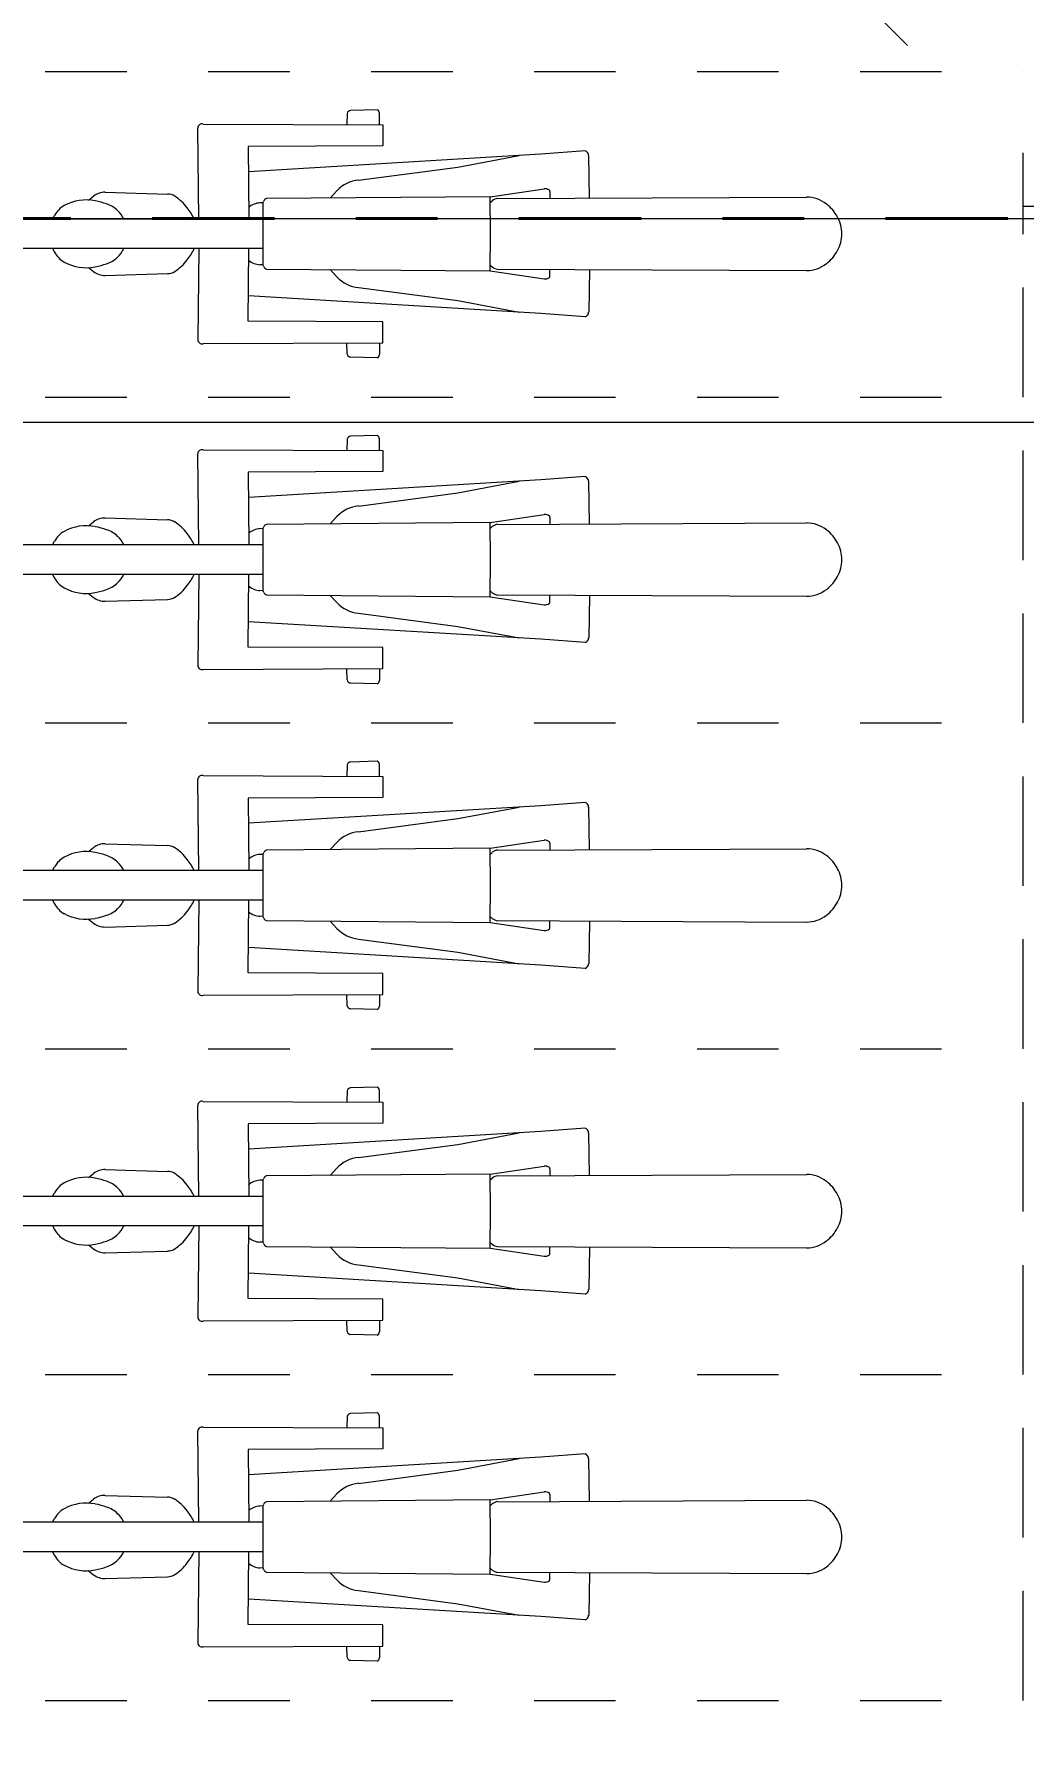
# Model space of a CAD drawing. Header units: metres. Extents: x -35.6 to 33, y -21.5 to 5.9.
# Drawn here: x 15.038 to 16.252, y -4.463 to -2.377 of the extents above; entities that cross this region are included whole.
import ezdxf

# ---------------------------------------------------------------- set-up
doc = ezdxf.new("R2010")
doc.units = ezdxf.units.M
doc.linetypes.add('_Verdeckte Linien_', pattern=[0.15, 0.1, -0.05])
doc.linetypes.add('Strichpunkt - Mittel', pattern=[0.35, 0.15, -0.1, 0, -0.1])
for name, color, linetype, lineweight in [('A-____-____-DIMS', 7, 'Continuous', 5), ('A-____-____-DIMS-50', 7, 'Continuous', 5), ('A-DETL-GENF-HDLN', 7, '_Verdeckte Linien_', 9), ('A-DETL-GENF-OTLN', 7, 'Continuous', 9), ('C-PRKG-____-HDLN', 7, '_Verdeckte Linien_', 9), ('C-PRKG-____-OTLN', 7, 'Continuous', 9)]:
    doc.layers.add(name, color=color, linetype=linetype, lineweight=lineweight)
doc.layers.add('A-____-MATC-OTLN', color=7, linetype='Strichpunkt - Mittel', lineweight=40, true_color=0x0080ff)
doc.styles.add('Arial', font='arial.ttf', dxfattribs={"height": 0.1})
doc.dimstyles.new('Arial_2_00mm_fein_2', dxfattribs={"dimscale": 0.3048, "dimtxt": 0.102026, "dimasz": 0.246063, "dimexe": 0.164042, "dimexo": 0.0625, "dimgap": 0.123031, "dimtad": 1, "dimdec": 1, "dimlfac": 100, "dimrnd": 0.5, "dimdsep": 46, "dimtxsty": 'Arial', "dimblk1": 'OBLIQUE', "dimblk2": 'OBLIQUE', "dimsah": 1, "dimcen": 0.09, "dimazin": 0, "dimtfac": 1, "dimtdec": 4, "dimtix": 1, "dimtmove": 0, "dimatfit": 3, "dimfxl": 0.164042, "dimfxlon": 1, "dimtvp": 1, "dimtfill": 1, "dimtolj": 1, "dimtzin": 0, "dimarcsym": 2})
doc.dimstyles.new('SUB_Rohbau_fein_1', dxfattribs={"dimscale": 0.3048, "dimtxt": 0.102026, "dimasz": 0.246063, "dimexe": 0.164042, "dimexo": 0.0625, "dimgap": 0.123031, "dimtad": 1, "dimrnd": 0.005, "dimzin": 0, "dimdsep": 46, "dimtxsty": 'Arial', "dimblk1": 'OBLIQUE', "dimblk2": 'OBLIQUE', "dimsah": 1, "dimcen": 0.09, "dimazin": 0, "dimtfac": 1, "dimtdec": 4, "dimtix": 1, "dimtmove": 0, "dimatfit": 3, "dimfxl": 0.164042, "dimfxlon": 1, "dimtvp": 1, "dimtfill": 1, "dimtolj": 1, "dimtzin": 0, "dimarcsym": 2})

# ---------------------------------------------------------------- blocks, each defined once
blk = doc.blocks.new('Fahrradstellplatz - Fahrradstellplatz-23804277--01_UG_OK_FFB_AF_ru')
at = {"layer": 'A-DETL-GENF-HDLN', "color": 253, "true_color": 0x999999}
for p, q in [((4.4, 0), (4.4, -2)), ((4.4, 0), (4.4, -2)), ((4.8, 0), (4.8, -2)), ((4.8, 0), (4.8, -2)), ((5.2, 0), (5.2, -2)), ((5.2, 0), (5.2, -2)), ((5.6, 0), (5.6, -2)), ((5.6, 0), (5.6, -2)), ((6, 0), (6, -2)), ((6, 0), (6, -2)), ((6.4, 0), (6.4, -2)), ((4, -2), (4.4, -2)), ((4.4, -2), (4.8, -2)), ((4.8, -2), (5.2, -2)), ((5.2, -2), (5.6, -2)), ((5.6, -2), (6, -2)), ((6, -2), (6.4, -2))]:
    blk.add_line(p, q, dxfattribs=at)
at = {"layer": 'A-DETL-GENF-OTLN', "color": 253, "true_color": 0x999999}
for p, q in [((4.5825, -1.0675), (4.5825, -0.478)), ((4.6187, -1.0675), (4.6187, -0.478)), ((4.9825, -1.0675), (4.9825, -0.478)), ((5.0187, -1.0675), (5.0187, -0.478)), ((5.3825, -1.0675), (5.3825, -0.478)), ((5.4187, -1.0675), (5.4187, -0.478)), ((5.7825, -1.0675), (5.7825, -0.478)), ((5.8187, -1.0675), (5.8187, -0.478)), ((6.1825, -1.0675), (6.1825, -0.478)), ((6.2187, -1.0675), (6.2187, -0.478)), ((4.5825, -0.809), (4.5779, -0.8114)), ((4.6187, -0.809), (4.6233, -0.8114)), ((4.9825, -0.809), (4.9779, -0.8114)), ((5.0187, -0.809), (5.0233, -0.8114)), ((5.3825, -0.809), (5.3779, -0.8114)), ((5.4187, -0.809), (5.4233, -0.8114)), ((5.7825, -0.809), (5.7779, -0.8114)), ((5.8187, -0.809), (5.8233, -0.8114)), ((6.1825, -0.809), (6.1779, -0.8114)), ((6.2187, -0.809), (6.2233, -0.8114)), ((4.5591, -0.8532), (4.5542, -0.8592)), ((4.6421, -0.8532), (4.647, -0.8592)), ((4.9591, -0.8532), (4.9542, -0.8592)), ((5.0421, -0.8532), (5.047, -0.8592)), ((5.3591, -0.8532), (5.3542, -0.8592)), ((5.4421, -0.8532), (5.447, -0.8592)), ((5.7591, -0.8532), (5.7542, -0.8592)), ((5.8421, -0.8532), (5.847, -0.8592)), ((6.1591, -0.8532), (6.1542, -0.8592)), ((6.2421, -0.8532), (6.247, -0.8592)), ((4.5495, -0.8735), (4.5517, -0.95)), ((4.6517, -0.8735), (4.6495, -0.95)), ((4.9495, -0.8735), (4.9517, -0.95)), ((5.0517, -0.8735), (5.0495, -0.95)), ((5.3495, -0.8735), (5.3517, -0.95)), ((5.4517, -0.8735), (5.4495, -0.95)), ((5.7495, -0.8735), (5.7517, -0.95)), ((5.8517, -0.8735), (5.8495, -0.95)), ((6.1495, -0.8735), (6.1517, -0.95)), ((6.2517, -0.8735), (6.2495, -0.95)), ((4.4658, -0.9937), (4.4667, -1.2142)), ((4.5825, -0.9883), (4.4707, -0.9872)), ((4.6187, -0.9883), (4.7305, -0.9872)), ((4.7354, -0.9937), (4.7345, -1.2142)), ((4.8658, -0.9937), (4.8667, -1.2142)), ((4.9825, -0.9883), (4.8707, -0.9872)), ((5.0187, -0.9883), (5.1305, -0.9872)), ((5.1354, -0.9937), (5.1345, -1.2142)), ((5.2658, -0.9937), (5.2667, -1.2142)), ((5.3825, -0.9883), (5.2707, -0.9872)), ((5.4187, -0.9883), (5.5305, -0.9872)), ((5.5354, -0.9937), (5.5345, -1.2142)), ((5.6658, -0.9937), (5.6667, -1.2142)), ((5.7825, -0.9883), (5.6707, -0.9872)), ((5.8187, -0.9883), (5.9305, -0.9872)), ((5.9354, -0.9937), (5.9345, -1.2142)), ((6.0658, -0.9937), (6.0667, -1.2142)), ((6.1825, -0.9883), (6.0707, -0.9872)), ((6.2187, -0.9883), (6.3305, -0.9872)), ((6.3354, -0.9937), (6.3345, -1.2142)), ((4.4925, -1.2142), (4.4933, -1.049)), ((4.4933, -1.049), (4.5825, -1.0497)), ((4.5028, -1.408), (4.5243, -1.0493)), ((4.5624, -1.0675), (4.5627, -1.0634)), ((4.7079, -1.049), (4.6187, -1.0497)), ((4.6387, -1.0675), (4.6385, -1.0634)), ((4.6984, -1.408), (4.6769, -1.0493)), ((4.7087, -1.2142), (4.7079, -1.049)), ((4.8925, -1.2142), (4.8933, -1.049)), ((4.8933, -1.049), (4.9825, -1.0497)), ((4.9028, -1.408), (4.9243, -1.0493)), ((4.9624, -1.0675), (4.9627, -1.0634)), ((5.1079, -1.049), (5.0187, -1.0497)), ((5.0387, -1.0675), (5.0385, -1.0634)), ((5.0984, -1.408), (5.0769, -1.0493)), ((5.1087, -1.2142), (5.1079, -1.049)), ((5.2925, -1.2142), (5.2933, -1.049)), ((5.2933, -1.049), (5.3825, -1.0497)), ((5.3028, -1.408), (5.3243, -1.0493)), ((5.3624, -1.0675), (5.3627, -1.0634)), ((5.5079, -1.049), (5.4187, -1.0497)), ((5.4387, -1.0675), (5.4385, -1.0634)), ((5.4984, -1.408), (5.4769, -1.0493)), ((5.5087, -1.2142), (5.5079, -1.049)), ((5.6925, -1.2142), (5.6933, -1.049)), ((5.6933, -1.049), (5.7825, -1.0497)), ((5.7028, -1.408), (5.7243, -1.0493)), ((5.7624, -1.0675), (5.7627, -1.0634)), ((5.9079, -1.049), (5.8187, -1.0497)), ((5.8387, -1.0675), (5.8385, -1.0634)), ((5.8984, -1.408), (5.8769, -1.0493)), ((5.9087, -1.2142), (5.9079, -1.049)), ((6.0925, -1.2142), (6.0933, -1.049)), ((6.0933, -1.049), (6.1825, -1.0497)), ((6.1028, -1.408), (6.1243, -1.0493)), ((6.1624, -1.0675), (6.1627, -1.0634)), ((6.3079, -1.049), (6.2187, -1.0497)), ((6.2387, -1.0675), (6.2385, -1.0634)), ((6.2984, -1.408), (6.2769, -1.0493)), ((6.3087, -1.2142), (6.3079, -1.049)), ((4.5573, -1.0716), (4.555, -1.3458)), ((4.5604, -1.0681), (4.5621, -1.0675)), ((4.5621, -1.0675), (4.6006, -1.0674)), ((4.6006, -1.0674), (4.6391, -1.0675)), ((4.6391, -1.0675), (4.6408, -1.0681)), ((4.6462, -1.3458), (4.6439, -1.0716)), ((4.9573, -1.0716), (4.955, -1.3458)), ((4.9604, -1.0681), (4.9621, -1.0675)), ((4.9621, -1.0675), (5.0006, -1.0674)), ((5.0006, -1.0674), (5.0391, -1.0675)), ((5.0391, -1.0675), (5.0408, -1.0681)), ((5.0462, -1.3458), (5.0439, -1.0716)), ((5.3573, -1.0716), (5.355, -1.3458)), ((5.3604, -1.0681), (5.3621, -1.0675)), ((5.3621, -1.0675), (5.4006, -1.0674)), ((5.4006, -1.0674), (5.4391, -1.0675)), ((5.4391, -1.0675), (5.4408, -1.0681)), ((5.4462, -1.3458), (5.4439, -1.0716)), ((5.7573, -1.0716), (5.755, -1.3458)), ((5.7604, -1.0681), (5.7621, -1.0675)), ((5.7621, -1.0675), (5.8006, -1.0674)), ((5.8006, -1.0674), (5.8391, -1.0675)), ((5.8391, -1.0675), (5.8408, -1.0681)), ((5.8462, -1.3458), (5.8439, -1.0716)), ((6.1573, -1.0716), (6.155, -1.3458)), ((6.1604, -1.0681), (6.1621, -1.0675)), ((6.1621, -1.0675), (6.2006, -1.0674)), ((6.2006, -1.0674), (6.2391, -1.0675)), ((6.2391, -1.0675), (6.2408, -1.0681)), ((6.2462, -1.3458), (6.2439, -1.0716)), ((4.5567, -1.1498), (4.5478, -1.1579)), ((4.6445, -1.1498), (4.6534, -1.1579)), ((4.9567, -1.1498), (4.9478, -1.1579)), ((5.0445, -1.1498), (5.0534, -1.1579)), ((5.3567, -1.1498), (5.3478, -1.1579)), ((5.4445, -1.1498), (5.4534, -1.1579)), ((5.7567, -1.1498), (5.7478, -1.1579)), ((5.8445, -1.1498), (5.8534, -1.1579)), ((6.1567, -1.1498), (6.1478, -1.1579)), ((6.2445, -1.1498), (6.2534, -1.1579)), ((4.4482, -1.2074), (4.4491, -1.1747)), ((4.4529, -1.1705), (4.4665, -1.1702)), ((4.5347, -1.1845), (4.5186, -1.3065)), ((4.6664, -1.1845), (4.6826, -1.3065)), ((4.7483, -1.1705), (4.7347, -1.1702)), ((4.753, -1.2074), (4.7521, -1.1747)), ((4.8482, -1.2074), (4.8491, -1.1747)), ((4.8529, -1.1705), (4.8665, -1.1702)), ((4.9347, -1.1845), (4.9186, -1.3065)), ((5.0664, -1.1845), (5.0826, -1.3065)), ((5.1483, -1.1705), (5.1347, -1.1702)), ((5.153, -1.2074), (5.1521, -1.1747)), ((5.2482, -1.2074), (5.2491, -1.1747)), ((5.2529, -1.1705), (5.2665, -1.1702)), ((5.3347, -1.1845), (5.3186, -1.3065)), ((5.4664, -1.1845), (5.4826, -1.3065)), ((5.5483, -1.1705), (5.5347, -1.1702)), ((5.553, -1.2074), (5.5521, -1.1747)), ((5.6482, -1.2074), (5.6491, -1.1747)), ((5.6529, -1.1705), (5.6665, -1.1702)), ((5.7347, -1.1845), (5.7186, -1.3065)), ((5.8664, -1.1845), (5.8826, -1.3065)), ((5.9483, -1.1705), (5.9347, -1.1702)), ((5.953, -1.2074), (5.9521, -1.1747)), ((6.0482, -1.2074), (6.0491, -1.1747)), ((6.0529, -1.1705), (6.0665, -1.1702)), ((6.1347, -1.1845), (6.1186, -1.3065)), ((6.2664, -1.1845), (6.2826, -1.3065)), ((6.3483, -1.1705), (6.3347, -1.1702)), ((6.353, -1.2074), (6.3521, -1.1747)), ((4.4666, -1.2102), (4.4523, -1.21)), ((4.4667, -1.2142), (4.4925, -1.2142)), ((4.7345, -1.2142), (4.7087, -1.2142)), ((4.7345, -1.2102), (4.7489, -1.21)), ((4.8666, -1.2102), (4.8523, -1.21)), ((4.8667, -1.2142), (4.8925, -1.2142)), ((5.1345, -1.2142), (5.1087, -1.2142)), ((5.1345, -1.2102), (5.1489, -1.21)), ((5.2666, -1.2102), (5.2523, -1.21)), ((5.2667, -1.2142), (5.2925, -1.2142)), ((5.5345, -1.2142), (5.5087, -1.2142)), ((5.5345, -1.2102), (5.5489, -1.21)), ((5.6666, -1.2102), (5.6523, -1.21)), ((5.6667, -1.2142), (5.6925, -1.2142)), ((5.9345, -1.2142), (5.9087, -1.2142)), ((5.9345, -1.2102), (5.9489, -1.21)), ((6.0666, -1.2102), (6.0523, -1.21)), ((6.0667, -1.2142), (6.0925, -1.2142)), ((6.3345, -1.2142), (6.3087, -1.2142)), ((6.3345, -1.2102), (6.3489, -1.21)), ((4.5186, -1.3065), (4.5044, -1.3816)), ((4.6826, -1.3065), (4.6968, -1.3816)), ((4.9186, -1.3065), (4.9044, -1.3816)), ((5.0826, -1.3065), (5.0968, -1.3816)), ((5.3186, -1.3065), (5.3044, -1.3816)), ((5.4826, -1.3065), (5.4968, -1.3816)), ((5.7186, -1.3065), (5.7044, -1.3816)), ((5.8826, -1.3065), (5.8968, -1.3816)), ((6.1186, -1.3065), (6.1044, -1.3816)), ((6.2826, -1.3065), (6.2968, -1.3816)), ((4.555, -1.3458), (4.5452, -1.4123)), ((4.555, -1.3458), (4.6006, -1.3465)), ((4.5573, -1.3551), (4.5556, -1.7345)), ((4.5623, -1.3459), (4.56, -1.3486)), ((4.6006, -1.3465), (4.6462, -1.3458)), ((4.6389, -1.3459), (4.6411, -1.3486)), ((4.6439, -1.3551), (4.6456, -1.7345)), ((4.6462, -1.3458), (4.656, -1.4123)), ((4.955, -1.3458), (4.9452, -1.4123)), ((4.955, -1.3458), (5.0006, -1.3465)), ((4.9573, -1.3551), (4.9556, -1.7345)), ((4.9623, -1.3459), (4.96, -1.3486)), ((5.0006, -1.3465), (5.0462, -1.3458)), ((5.0389, -1.3459), (5.0411, -1.3486)), ((5.0439, -1.3551), (5.0456, -1.7345)), ((5.0462, -1.3458), (5.056, -1.4123)), ((5.355, -1.3458), (5.3452, -1.4123)), ((5.355, -1.3458), (5.4006, -1.3465)), ((5.3573, -1.3551), (5.3556, -1.7345)), ((5.3623, -1.3459), (5.36, -1.3486)), ((5.4006, -1.3465), (5.4462, -1.3458)), ((5.4389, -1.3459), (5.4411, -1.3486)), ((5.4439, -1.3551), (5.4456, -1.7345)), ((5.4462, -1.3458), (5.456, -1.4123)), ((5.755, -1.3458), (5.7452, -1.4123)), ((5.755, -1.3458), (5.8006, -1.3465)), ((5.7573, -1.3551), (5.7556, -1.7345)), ((5.7623, -1.3459), (5.76, -1.3486)), ((5.8006, -1.3465), (5.8462, -1.3458)), ((5.8389, -1.3459), (5.8411, -1.3486)), ((5.8439, -1.3551), (5.8456, -1.7345)), ((5.8462, -1.3458), (5.856, -1.4123)), ((6.155, -1.3458), (6.1452, -1.4123)), ((6.155, -1.3458), (6.2006, -1.3465)), ((6.1573, -1.3551), (6.1556, -1.7345)), ((6.1623, -1.3459), (6.16, -1.3486)), ((6.2006, -1.3465), (6.2462, -1.3458)), ((6.2389, -1.3459), (6.2411, -1.3486)), ((6.2439, -1.3551), (6.2456, -1.7345)), ((6.2462, -1.3458), (6.256, -1.4123)), ((4.4987, -1.4626), (4.5028, -1.408)), ((4.7025, -1.4626), (4.6984, -1.408)), ((4.8987, -1.4626), (4.9028, -1.408)), ((5.1025, -1.4626), (5.0984, -1.408)), ((5.2987, -1.4626), (5.3028, -1.408)), ((5.5025, -1.4626), (5.4984, -1.408)), ((5.6987, -1.4626), (5.7028, -1.408)), ((5.9025, -1.4626), (5.8984, -1.408)), ((6.0987, -1.4626), (6.1028, -1.408)), ((6.3025, -1.4626), (6.2984, -1.408)), ((4.5486, -1.4194), (4.557, -1.4194)), ((4.6526, -1.4194), (4.6442, -1.4194)), ((4.9486, -1.4194), (4.957, -1.4194)), ((5.0526, -1.4194), (5.0442, -1.4194)), ((5.3486, -1.4194), (5.357, -1.4194)), ((5.4526, -1.4194), (5.4442, -1.4194)), ((5.7486, -1.4194), (5.757, -1.4194)), ((5.8526, -1.4194), (5.8442, -1.4194)), ((6.1486, -1.4194), (6.157, -1.4194)), ((6.2526, -1.4194), (6.2442, -1.4194)), ((4.5568, -1.4679), (4.5043, -1.4669)), ((4.6444, -1.4679), (4.6969, -1.4669)), ((4.9568, -1.4679), (4.9043, -1.4669)), ((5.0444, -1.4679), (5.0969, -1.4669)), ((5.3568, -1.4679), (5.3043, -1.4669)), ((5.4444, -1.4679), (5.4969, -1.4669)), ((5.7568, -1.4679), (5.7043, -1.4669)), ((5.8444, -1.4679), (5.8969, -1.4669)), ((6.1568, -1.4679), (6.1043, -1.4669)), ((6.2444, -1.4679), (6.2969, -1.4669))]:
    blk.add_line(p, q, dxfattribs=at)
for centre, radius, start, end in [((4.5914, -0.8372), 0.0291, 117.6438, 151.2706), ((4.6097, -0.8372), 0.0291, 28.7294, 62.3562), ((4.9914, -0.8372), 0.0291, 117.6438, 151.2706), ((5.0097, -0.8372), 0.0291, 28.7294, 62.3562), ((5.3914, -0.8372), 0.0291, 117.6438, 151.2706), ((5.4097, -0.8372), 0.0291, 28.7294, 62.3562), ((5.7914, -0.8372), 0.0291, 117.6438, 151.2706), ((5.8097, -0.8372), 0.0291, 28.7294, 62.3562), ((6.1914, -0.8372), 0.0291, 117.6438, 151.2706), ((6.2097, -0.8372), 0.0291, 28.7294, 62.3562), ((4.6151, -0.8501), 0.0561, 151.2706, 191.4914), ((4.5861, -0.8501), 0.0561, 348.5086, 28.7294), ((5.0151, -0.8501), 0.0561, 151.2706, 191.4914), ((4.9861, -0.8501), 0.0561, 348.5086, 28.7294), ((5.4151, -0.8501), 0.0561, 151.2706, 191.4914), ((5.3861, -0.8501), 0.0561, 348.5086, 28.7294), ((5.8151, -0.8501), 0.0561, 151.2706, 191.4914), ((5.7861, -0.8501), 0.0561, 348.5086, 28.7294), ((6.2151, -0.8501), 0.0561, 151.2706, 191.4914), ((6.1861, -0.8501), 0.0561, 348.5086, 28.7294), ((4.5712, -0.8728), 0.0217, 141.3143, 181.7839), ((4.671, -0.8388), 0.1131, 191.4914, 198.8121), ((4.5986, -0.8634), 0.0367, 198.8121, 223.6761), ((4.6026, -0.8634), 0.0367, 316.3239, 341.1879), ((4.5302, -0.8388), 0.1131, 341.1879, 348.5086), ((4.63, -0.8728), 0.0217, 358.2161, 38.6857), ((4.9712, -0.8728), 0.0217, 141.3143, 181.7839), ((5.071, -0.8388), 0.1131, 191.4914, 198.8121), ((4.9986, -0.8634), 0.0367, 198.8121, 223.6761), ((5.0026, -0.8634), 0.0367, 316.3239, 341.1879), ((4.9302, -0.8388), 0.1131, 341.1879, 348.5086), ((5.03, -0.8728), 0.0217, 358.2161, 38.6857), ((5.3712, -0.8728), 0.0217, 141.3143, 181.7839), ((5.471, -0.8388), 0.1131, 191.4914, 198.8121), ((5.3986, -0.8634), 0.0367, 198.8121, 223.6761), ((5.4026, -0.8634), 0.0367, 316.3239, 341.1879), ((5.3302, -0.8388), 0.1131, 341.1879, 348.5086), ((5.43, -0.8728), 0.0217, 358.2161, 38.6857), ((5.7712, -0.8728), 0.0217, 141.3143, 181.7839), ((5.871, -0.8388), 0.1131, 191.4914, 198.8121), ((5.7986, -0.8634), 0.0367, 198.8121, 223.6761), ((5.8026, -0.8634), 0.0367, 316.3239, 341.1879), ((5.7302, -0.8388), 0.1131, 341.1879, 348.5086), ((5.83, -0.8728), 0.0217, 358.2161, 38.6857), ((6.1712, -0.8728), 0.0217, 141.3143, 181.7839), ((6.271, -0.8388), 0.1131, 191.4914, 198.8121), ((6.1986, -0.8634), 0.0367, 198.8121, 223.6761), ((6.2026, -0.8634), 0.0367, 316.3239, 341.1879), ((6.1302, -0.8388), 0.1131, 341.1879, 348.5086), ((6.23, -0.8728), 0.0217, 358.2161, 38.6857), ((4.5961, -0.8658), 0.0333, 223.6761, 245.8489), ((4.6051, -0.8658), 0.0333, 294.1511, 316.3239), ((4.9961, -0.8658), 0.0333, 223.6761, 245.8489), ((5.0051, -0.8658), 0.0333, 294.1511, 316.3239), ((5.3961, -0.8658), 0.0333, 223.6761, 245.8489), ((5.4051, -0.8658), 0.0333, 294.1511, 316.3239), ((5.7961, -0.8658), 0.0333, 223.6761, 245.8489), ((5.8051, -0.8658), 0.0333, 294.1511, 316.3239), ((6.1961, -0.8658), 0.0333, 223.6761, 245.8489), ((6.2051, -0.8658), 0.0333, 294.1511, 316.3239), ((4.5693, -0.9495), 0.0176, 181.6619, 212.4932), ((4.6028, -0.9281), 0.0574, 212.4932, 233.4981), ((4.5984, -0.9281), 0.0574, 306.5019, 327.5068), ((4.6319, -0.9495), 0.0176, 327.5068, 358.3381), ((4.9693, -0.9495), 0.0176, 181.6619, 212.4932), ((5.0028, -0.9281), 0.0574, 212.4932, 233.4981), ((4.9984, -0.9281), 0.0574, 306.5019, 327.5068), ((5.0319, -0.9495), 0.0176, 327.5068, 358.3381), ((5.3693, -0.9495), 0.0176, 181.6619, 212.4932), ((5.4028, -0.9281), 0.0574, 212.4932, 233.4981), ((5.3984, -0.9281), 0.0574, 306.5019, 327.5068), ((5.4319, -0.9495), 0.0176, 327.5068, 358.3381), ((5.7693, -0.9495), 0.0176, 181.6619, 212.4932), ((5.8028, -0.9281), 0.0574, 212.4932, 233.4981), ((5.7984, -0.9281), 0.0574, 306.5019, 327.5068), ((5.8319, -0.9495), 0.0176, 327.5068, 358.3381), ((6.1693, -0.9495), 0.0176, 181.6619, 212.4932), ((6.2028, -0.9281), 0.0574, 212.4932, 233.4981), ((6.1984, -0.9281), 0.0574, 306.5019, 327.5068), ((6.2319, -0.9495), 0.0176, 327.5068, 358.3381), ((4.6288, -0.893), 0.1011, 233.4981, 242.7387), ((4.5724, -0.893), 0.1011, 297.2613, 306.5019), ((5.0288, -0.893), 0.1011, 233.4981, 242.7387), ((4.9724, -0.893), 0.1011, 297.2613, 306.5019), ((5.4288, -0.893), 0.1011, 233.4981, 242.7387), ((5.3724, -0.893), 0.1011, 297.2613, 306.5019), ((5.8288, -0.893), 0.1011, 233.4981, 242.7387), ((5.7724, -0.893), 0.1011, 297.2613, 306.5019), ((6.2288, -0.893), 0.1011, 233.4981, 242.7387), ((6.1724, -0.893), 0.1011, 297.2613, 306.5019), ((4.4706, -0.9923), 0.00508, 89.4468, 195.7821), ((4.7305, -0.9923), 0.00508, 344.2179, 90.5532), ((4.8706, -0.9923), 0.00508, 89.4468, 195.7821), ((5.1305, -0.9923), 0.00508, 344.2179, 90.5532), ((5.2706, -0.9923), 0.00508, 89.4468, 195.7821), ((5.5305, -0.9923), 0.00508, 344.2179, 90.5532), ((5.6706, -0.9923), 0.00508, 89.4468, 195.7821), ((5.9305, -0.9923), 0.00508, 344.2179, 90.5532), ((6.0706, -0.9923), 0.00508, 89.4468, 195.7821), ((6.3305, -0.9923), 0.00508, 344.2179, 90.5532), ((4.5854, -1.0646), 0.0228, 138.7676, 176.9501), ((4.6158, -1.0646), 0.0228, 3.0499, 41.2324), ((4.9854, -1.0646), 0.0228, 138.7676, 176.9501), ((5.0158, -1.0646), 0.0228, 3.0499, 41.2324), ((5.3854, -1.0646), 0.0228, 138.7676, 176.9501), ((5.4158, -1.0646), 0.0228, 3.0499, 41.2324), ((5.7854, -1.0646), 0.0228, 138.7676, 176.9501), ((5.8158, -1.0646), 0.0228, 3.0499, 41.2324), ((6.1854, -1.0646), 0.0228, 138.7676, 176.9501), ((6.2158, -1.0646), 0.0228, 3.0499, 41.2324), ((4.562, -1.0727), 0.00483, 109.8743, 166.7404), ((4.6392, -1.0727), 0.00483, 13.2596, 70.1257), ((4.962, -1.0727), 0.00483, 109.8743, 166.7404), ((5.0392, -1.0727), 0.00483, 13.2596, 70.1257), ((5.362, -1.0727), 0.00483, 109.8743, 166.7404), ((5.4392, -1.0727), 0.00483, 13.2596, 70.1257), ((5.762, -1.0727), 0.00483, 109.8743, 166.7404), ((5.8392, -1.0727), 0.00483, 13.2596, 70.1257), ((6.162, -1.0727), 0.00483, 109.8743, 166.7404), ((6.2392, -1.0727), 0.00483, 13.2596, 70.1257), ((4.5758, -1.1882), 0.0413, 132.7557, 174.7793), ((4.6254, -1.1882), 0.0413, 5.2207, 47.2443), ((4.9758, -1.1882), 0.0413, 132.7557, 174.7793), ((5.0254, -1.1882), 0.0413, 5.2207, 47.2443), ((5.3758, -1.1882), 0.0413, 132.7557, 174.7793), ((5.4254, -1.1882), 0.0413, 5.2207, 47.2443), ((5.7758, -1.1882), 0.0413, 132.7557, 174.7793), ((5.8254, -1.1882), 0.0413, 5.2207, 47.2443), ((6.1758, -1.1882), 0.0413, 132.7557, 174.7793), ((6.2254, -1.1882), 0.0413, 5.2207, 47.2443), ((4.4535, -1.1749), 0.00438, 98.4939, 178.3256), ((4.7477, -1.1749), 0.00438, 1.6744, 81.5061), ((4.8535, -1.1749), 0.00438, 98.4939, 178.3256), ((5.1477, -1.1749), 0.00438, 1.6744, 81.5061), ((5.2535, -1.1749), 0.00438, 98.4939, 178.3256), ((5.5477, -1.1749), 0.00438, 1.6744, 81.5061), ((5.6535, -1.1749), 0.00438, 98.4939, 178.3256), ((5.9477, -1.1749), 0.00438, 1.6744, 81.5061), ((6.0535, -1.1749), 0.00438, 98.4939, 178.3256), ((6.3477, -1.1749), 0.00438, 1.6744, 81.5061), ((4.4524, -1.2054), 0.00464, 205.5141, 269.5308), ((4.7488, -1.2054), 0.00464, 270.4692, 334.4859), ((4.8524, -1.2054), 0.00464, 205.5141, 269.5308), ((5.1488, -1.2054), 0.00464, 270.4692, 334.4859), ((5.2524, -1.2054), 0.00464, 205.5141, 269.5308), ((5.5488, -1.2054), 0.00464, 270.4692, 334.4859), ((5.6524, -1.2054), 0.00464, 205.5141, 269.5308), ((5.9488, -1.2054), 0.00464, 270.4692, 334.4859), ((6.0524, -1.2054), 0.00464, 205.5141, 269.5308), ((6.3488, -1.2054), 0.00464, 270.4692, 334.4859), ((4.5689, -1.3562), 0.0117, 139.6093, 174.8866), ((4.6323, -1.3562), 0.0117, 5.1134, 40.3907), ((4.9689, -1.3562), 0.0117, 139.6093, 174.8866), ((5.0323, -1.3562), 0.0117, 5.1134, 40.3907), ((5.3689, -1.3562), 0.0117, 139.6093, 174.8866), ((5.4323, -1.3562), 0.0117, 5.1134, 40.3907), ((5.7689, -1.3562), 0.0117, 139.6093, 174.8866), ((5.8323, -1.3562), 0.0117, 5.1134, 40.3907), ((6.1689, -1.3562), 0.0117, 139.6093, 174.8866), ((6.2323, -1.3562), 0.0117, 5.1134, 40.3907), ((4.5532, -1.4134), 0.00806, 171.6319, 220.4805), ((4.648, -1.4134), 0.00806, 319.5195, 8.3681), ((4.9532, -1.4134), 0.00806, 171.6319, 220.4805), ((5.048, -1.4134), 0.00806, 319.5195, 8.3681), ((5.3532, -1.4134), 0.00806, 171.6319, 220.4805), ((5.448, -1.4134), 0.00806, 319.5195, 8.3681), ((5.7532, -1.4134), 0.00806, 171.6319, 220.4805), ((5.848, -1.4134), 0.00806, 319.5195, 8.3681), ((6.1532, -1.4134), 0.00806, 171.6319, 220.4805), ((6.248, -1.4134), 0.00806, 319.5195, 8.3681), ((4.5486, -1.4174), 0.00199, 220.4805, 270.7837), ((4.6526, -1.4174), 0.00199, 269.2163, 319.5195), ((4.9486, -1.4174), 0.00199, 220.4805, 270.7837), ((5.0526, -1.4174), 0.00199, 269.2163, 319.5195), ((5.3486, -1.4174), 0.00199, 220.4805, 270.7837), ((5.4526, -1.4174), 0.00199, 269.2163, 319.5195), ((5.7486, -1.4174), 0.00199, 220.4805, 270.7837), ((5.8526, -1.4174), 0.00199, 269.2163, 319.5195), ((6.1486, -1.4174), 0.00199, 220.4805, 270.7837), ((6.2526, -1.4174), 0.00199, 269.2163, 319.5195), ((4.5045, -1.4608), 0.00606, 196.7999, 268.9063), ((4.6967, -1.4608), 0.00606, 271.0937, 343.2001), ((4.9045, -1.4608), 0.00606, 196.7999, 268.9063), ((5.0967, -1.4608), 0.00606, 271.0937, 343.2001), ((5.3045, -1.4608), 0.00606, 196.7999, 268.9063), ((5.4967, -1.4608), 0.00606, 271.0937, 343.2001), ((5.7045, -1.4608), 0.00606, 196.7999, 268.9063), ((5.8967, -1.4608), 0.00606, 271.0937, 343.2001), ((6.1045, -1.4608), 0.00606, 196.7999, 268.9063), ((6.2967, -1.4608), 0.00606, 271.0937, 343.2001), ((4.5944, -1.7346), 0.0388, 179.7429, 218.4031), ((4.6068, -1.7346), 0.0388, 321.5969, 0.2571), ((4.9944, -1.7346), 0.0388, 179.7429, 218.4031), ((5.0068, -1.7346), 0.0388, 321.5969, 0.2571), ((5.3944, -1.7346), 0.0388, 179.7429, 218.4031), ((5.4068, -1.7346), 0.0388, 321.5969, 0.2571), ((5.7944, -1.7346), 0.0388, 179.7429, 218.4031), ((5.8068, -1.7346), 0.0388, 321.5969, 0.2571), ((6.1944, -1.7346), 0.0388, 179.7429, 218.4031), ((6.2068, -1.7346), 0.0388, 321.5969, 0.2571), ((4.6058, -1.7256), 0.0534, 218.4031, 241.1766), ((4.6007, -1.7348), 0.0429, 241.1766, 269.7973), ((4.6004, -1.7348), 0.0429, 270.2027, 298.8234), ((4.5954, -1.7256), 0.0534, 298.8234, 321.5969), ((5.0058, -1.7256), 0.0534, 218.4031, 241.1766), ((5.0007, -1.7348), 0.0429, 241.1766, 269.7973), ((5.0004, -1.7348), 0.0429, 270.2027, 298.8234), ((4.9954, -1.7256), 0.0534, 298.8234, 321.5969), ((5.4058, -1.7256), 0.0534, 218.4031, 241.1766), ((5.4007, -1.7348), 0.0429, 241.1766, 269.7973), ((5.4004, -1.7348), 0.0429, 270.2027, 298.8234), ((5.3954, -1.7256), 0.0534, 298.8234, 321.5969), ((5.8058, -1.7256), 0.0534, 218.4031, 241.1766), ((5.8007, -1.7348), 0.0429, 241.1766, 269.7973), ((5.8004, -1.7348), 0.0429, 270.2027, 298.8234), ((5.7954, -1.7256), 0.0534, 298.8234, 321.5969), ((6.2058, -1.7256), 0.0534, 218.4031, 241.1766), ((6.2007, -1.7348), 0.0429, 241.1766, 269.7973), ((6.2004, -1.7348), 0.0429, 270.2027, 298.8234), ((6.1954, -1.7256), 0.0534, 298.8234, 321.5969)]:
    blk.add_arc(centre, radius, start, end, dxfattribs=at)
blk = doc.blocks.new('Fahrradstellplatz - Fahrradstellplatz-23803867--01_UG_OK_FFB_AF_ru')
at = {"layer": 'C-PRKG-____-HDLN', "color": 253, "true_color": 0x999999}
for p, q in [((0, 4.1), (3.2, 4.1)), ((3.2, 4.1), (3.2, 2))]:
    blk.add_line(p, q, dxfattribs=at)
blk = doc.blocks.new('DIMBLOCK62--01_UG_OK_FFB_AF_ru')
at = {"layer": 'A-____-____-DIMS-50'}
for p, q in [((16.0726, -2.0534), (16.0351, -2.0159)), ((16.0726, -2.0534), (16.0226, -2.0534)), ((16.0726, -2.0534), (16.0726, -2.3534)), ((16.0726, -2.0534), (16.1101, -2.0909)), ((16.0726, -2.0534), (16.1226, -2.0534)), ((16.0726, -2.3534), (16.0351, -2.3159)), ((16.0726, -2.3534), (16.0226, -2.3534)), ((16.0726, -2.3534), (16.1101, -2.3909)), ((16.0726, -2.3534), (16.1226, -2.3534))]:
    blk.add_line(p, q, dxfattribs=at)
at = {"layer": 'A-____-____-DIMS-50', "color": 0, "insert": (15.9005, -2.281), "char_height": 0.1, "width": 0.186088, "attachment_point": 1, "rotation": 90, "line_spacing_factor": 0.941778, "style": 'Arial', "bg_fill": 3, "box_fill_scale": 1.25, "bg_fill_color": 256, "bg_fill_true_color": 13158600, "bg_fill_transparency": 0}
blk.add_mtext('30', dxfattribs=at)
blk = doc.blocks.new('_Oblique')
at = {"color": 0, "linetype": 'ByBlock', "lineweight": -2}
blk.add_line((-0.5, -0.5), (0.5, 0.5), dxfattribs=at)
blk = doc.blocks.new('DIMBLOCK115--01_UG_OK_FFB_AF_ru')
at = {"layer": 'A-____-____-DIMS-50'}
for p, q in [((-2.478, -2.6034), (-2.478, -2.5534)), ((16.672, -2.6034), (16.672, -2.5534)), ((-2.478, -2.6034), (-2.4405, -2.5659)), ((16.672, -2.6034), (16.7095, -2.5659)), ((-2.478, -2.6034), (-2.5155, -2.6409)), ((-2.478, -2.6034), (16.672, -2.6034)), ((-2.478, -2.6034), (-2.478, -2.6534)), ((16.672, -2.6034), (16.6345, -2.6409)), ((16.672, -2.6034), (16.672, -2.6534))]:
    blk.add_line(p, q, dxfattribs=at)
at = {"layer": 'A-____-____-DIMS-50', "color": 0, "insert": (6.9225, -2.4314), "char_height": 0.1, "width": 0.418697, "attachment_point": 1, "line_spacing_factor": 0.941778, "style": 'Arial', "bg_fill": 3, "box_fill_scale": 1.25, "bg_fill_color": 256, "bg_fill_true_color": 13158600, "bg_fill_transparency": 0}
blk.add_mtext('19.15', dxfattribs=at)
blk = doc.blocks.new('DIMBLOCK119--01_UG_OK_FFB_AF_ru')
at = {"layer": 'A-____-____-DIMS-50'}
for p, q in [((-13.183, -2.8534), (-13.183, -2.8034)), ((-13.183, -2.8534), (-13.1455, -2.8159)), ((25.382, -2.8534), (25.382, -2.8034)), ((25.382, -2.8534), (25.4195, -2.8159)), ((-13.183, -2.8534), (-13.2205, -2.8909)), ((-13.183, -2.8534), (25.382, -2.8534)), ((-13.183, -2.8534), (-13.183, -2.9034)), ((25.382, -2.8534), (25.3445, -2.8909)), ((25.382, -2.8534), (25.382, -2.9034))]:
    blk.add_line(p, q, dxfattribs=at)
at = {"layer": 'A-____-____-DIMS-50', "color": 0, "insert": (5.899, -2.6814), "char_height": 0.1, "width": 0.481134, "attachment_point": 1, "line_spacing_factor": 0.941778, "style": 'Arial', "bg_fill": 3, "box_fill_scale": 1.25, "bg_fill_color": 256, "bg_fill_true_color": 13158600, "bg_fill_transparency": 0}
blk.add_mtext('38.56\\A2\\H0.5x;\\S5^  ;\\H2x;', dxfattribs=at)

msp = doc.modelspace()

# ---------------------------------------------------------------- block references
at = {"layer": 'C-PRKG-____-OTLN', "color": 253, "true_color": 0x999999}
for name, p, rotation in [('Fahrradstellplatz - Fahrradstellplatz-23804277--01_UG_OK_FFB_AF_ru', (14.252, -8.8229), 90.00000000000092), ('Fahrradstellplatz - Fahrradstellplatz-23803867--01_UG_OK_FFB_AF_ru', (20.352, -5.7884), 90.00000000000031)]:
    msp.add_blockref(name, p, dxfattribs=dict(at, rotation=rotation))

# ---------------------------------------------------------------- next in the draw order: dimensions: what is measured, and where the dimension line sits
at = {"layer": 'A-____-____-DIMS'}
dim = msp.add_linear_dim(base=(16.0726, -2.3534), p1=(16.1226, -2.0534), p2=(16.1226, -2.3534), angle=90, dimstyle='Arial_2_00mm_fein_2', override={"dimpost": '<>', "dimfxl": 0.3}, dxfattribs=at)
dim.commit()
dim.dimension.update_dxf_attribs({"geometry": 'DIMBLOCK62--01_UG_OK_FFB_AF_ru', "text_midpoint": (15.984, -2.2034)})
dim = msp.add_linear_dim(base=(16.672, -2.6034), p1=(-2.478, -2.5534), p2=(16.672, -2.5534), dimstyle='SUB_Rohbau_fein_1', override={"dimpost": '<>', "dimfxl": 19.15}, dxfattribs=at)
dim.commit()
dim.dimension.update_dxf_attribs({"geometry": 'DIMBLOCK115--01_UG_OK_FFB_AF_ru', "text_midpoint": (7.097, -2.5149)})

# ---------------------------------------------------------------- next in the draw order: linework, layer by layer
at = {"layer": 'A-____-MATC-OTLN'}
msp.add_line((-33.8668, -2.6034), (32.9979, -2.6034), dxfattribs=at)

# ---------------------------------------------------------------- next in the draw order: dimensions: what is measured, and where the dimension line sits
at = {"layer": 'A-____-____-DIMS'}
dim = msp.add_linear_dim(base=(25.382, -2.8534), p1=(-13.183, -2.8034), p2=(25.382, -2.8034), text='\\A1;38.56\\Q;{\\A1;{\\H0.5x;\\S5^ ;}}', dimstyle='SUB_Rohbau_fein_1', override={"dimpost": '<>', "dimfxl": 38.565}, dxfattribs=at)
dim.commit()
dim.dimension.update_dxf_attribs({"geometry": 'DIMBLOCK119--01_UG_OK_FFB_AF_ru', "text_midpoint": (6.0995, -2.7649)})

doc.saveas('drawing.dxf')
